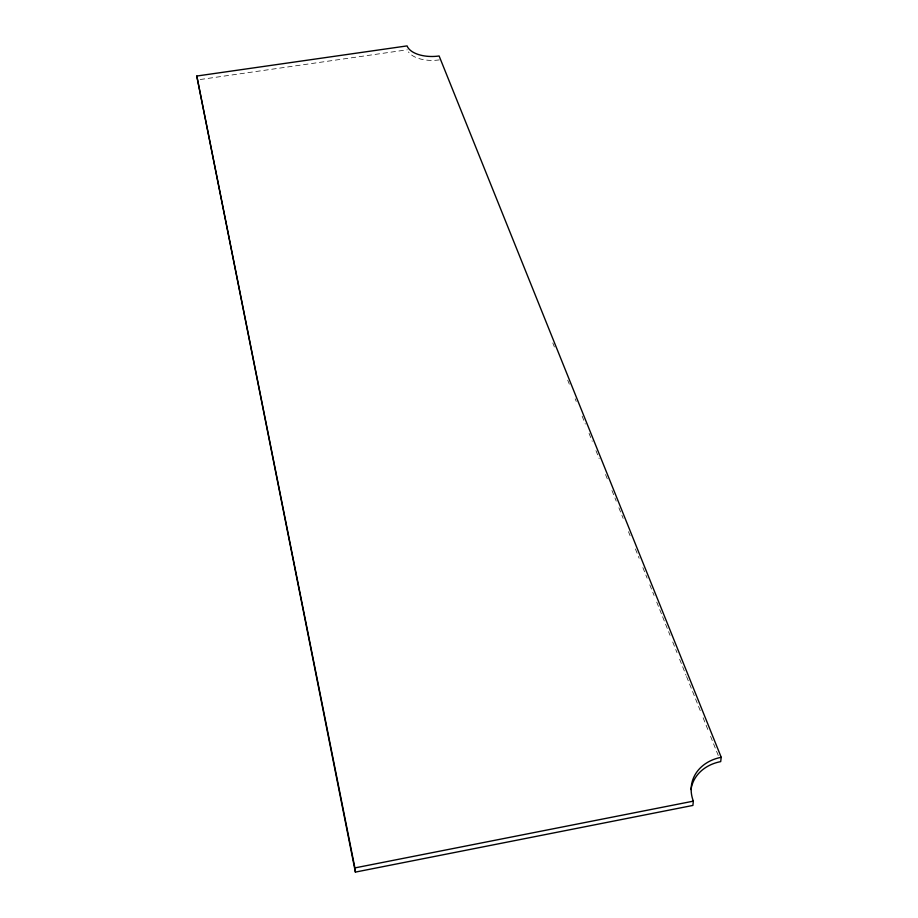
<?xml version="1.0" encoding="UTF-8"?>
<svg xmlns="http://www.w3.org/2000/svg" width="918" height="918" viewBox="0 0 918 918"><rect width="100%" height="100%" fill="white"/><g stroke="black" fill="none" stroke-linecap="round" stroke-linejoin="round"><path stroke-width="0.69" stroke-dasharray="4.59 3.44" d="M200.181 79.522L407.271 49.801M552.797 342.976L554.392 346.958M567.726 380.19L569.321 384.172M575.184 398.791L576.252 401.453M582.115 416.072L585.305 424.047M589.046 433.342L592.236 441.317M595.966 450.623L599.167 458.598M605.57 474.549L608.232 481.193M611.962 490.487L616.23 501.125M618.893 507.769L623.161 518.406M628.486 531.694L630.081 535.676M635.417 548.964L639.146 558.27M642.875 567.576L647.144 578.202M649.806 584.846L654.075 595.484M656.737 602.128L662.073 615.416M662.601 616.747L670.06 635.348M672.733 642.003L676.991 652.629M679.653 659.273L686.056 675.223M686.584 676.555L700.985 712.437M703.108 717.75L707.904 729.707M710.578 736.351L718.565 756.294M439.263 59.9A26.966 14.206 -2.6 0 1 408.407 51.913"/><path stroke-width="1.38" d="M721.215 757.304A45.051 36.479 15.3 0 0 693.342 801.15L692.895 805.43L355.381 872.1L196.785 76.033L407.064 45.9A27.012 14.183 -2.6 0 0 439.114 55.975L721.215 757.304L720.699 761.607A44.936 36.456 15.5 0 0 691.013 789.56M355.381 872.1L354.899 867.912L693.342 801.15M196.785 76.033L354.899 867.912"/></g></svg>
